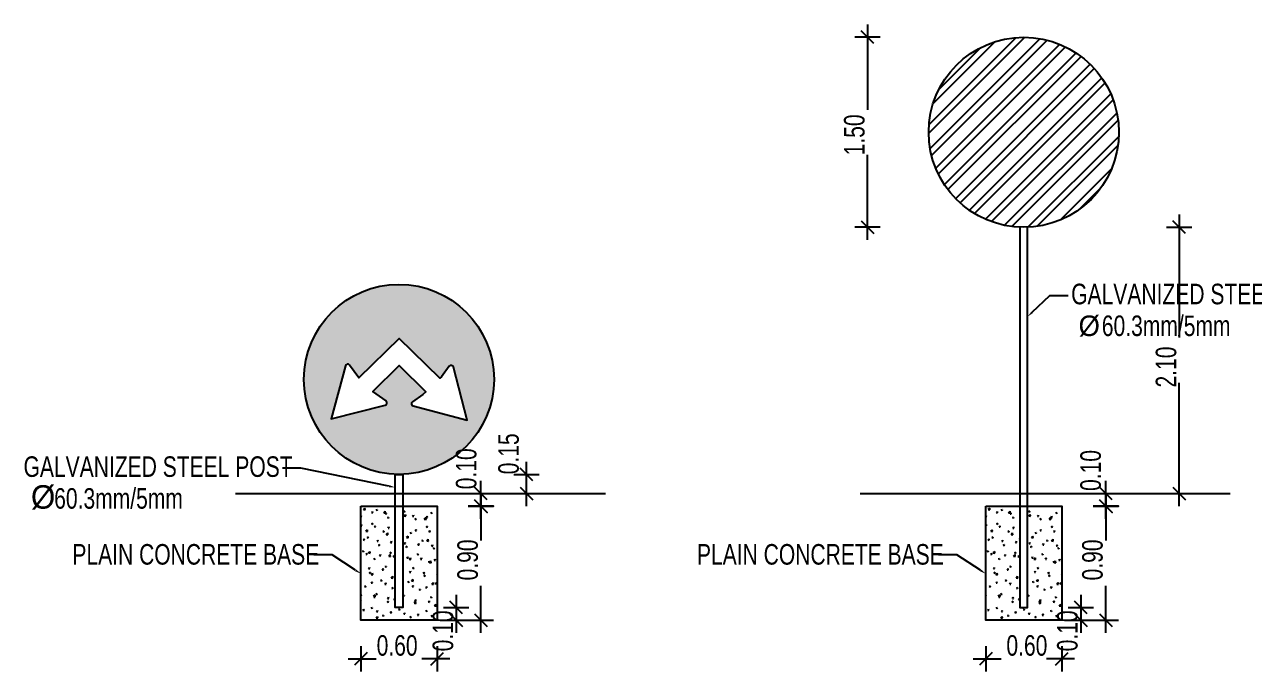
# Model space of a CAD drawing. Header units: metres. Extents: x 427982 to 431722, y 2905273 to 2906993.
# Drawn here: x 428336.4 to 428546, y 2905935.7 to 2906046 of the extents above; entities that cross this region are included whole.
import ezdxf
from ezdxf.lldxf.tags import DXFTag

# ---------------------------------------------------------------- set-up
doc = ezdxf.new("R2010")
doc.units = ezdxf.units.M
doc.layers.add('TI-DETAILS', color=7, linetype='Continuous')
doc.styles.add('DIM', font='simplex.shx')
doc.styles.add('JEREC', font='swisscl.ttf')
doc.styles.add('MtXpl_AngsanaUPC', font='')
doc.styles.get('MtXpl_AngsanaUPC').set_extended_font_data('AngsanaUPC')
tags = doc.linetypes.add('TI-LE', pattern='A,66.702581,-0.059557,["L.E",DIM,S=1,R=0,X=0,Y=-0.439865],-2.345205,61.327337', length=130.43468).pattern_tags.tags
tags[6] = DXFTag(74, 10)

msp = doc.modelspace()

# ---------------------------------------------------------------- hatches: boundary and pattern name
at = {"layer": 'TI-DETAILS', "linetype": 'TI-LE'}
h = msp.add_hatch(color=5, dxfattribs=at)
h.dxf.hatch_style = 1
h.paths.add_polyline_path([(428384.006, 2905985.536, 1), (428416.391, 2905985.536, 1)])
edge = h.paths.add_edge_path(flags=16)
edge.add_arc((428397.756, 2905981.525), 0.399, 284.69532, 414.21495)
edge.add_line((428397.989, 2905981.848), (428395.723, 2905983.481))
edge.add_line((428395.723, 2905983.481), (428400.213, 2905987.884))
edge.add_line((428400.213, 2905987.884), (428404.759, 2905983.427))
edge.add_line((428404.759, 2905983.427), (428404.28, 2905982.971))
edge.add_line((428404.28, 2905982.971), (428402.479, 2905981.706))
edge.add_arc((428402.708, 2905981.379), 0.399, 125.07714, 254.59677)
edge.add_line((428402.602, 2905980.995), (428411.789, 2905978.553))
edge.add_line((428411.789, 2905978.553), (428409.473, 2905987.615))
edge.add_arc((428409.085, 2905987.52), 0.399, 13.75282, 143.27244)
edge.add_line((428408.766, 2905987.759), (428407.44, 2905985.981))
edge.add_line((428407.44, 2905985.981), (428407.158, 2905985.713))
edge.add_line((428407.158, 2905985.713), (428400.213, 2905992.523))
edge.add_line((428400.213, 2905992.523), (428393.36, 2905985.802))
edge.add_line((428393.36, 2905985.802), (428391.777, 2905987.979))
edge.add_arc((428391.455, 2905987.744), 0.399, 36.01964, 165.53927)
edge.add_line((428391.068, 2905987.844), (428388.641, 2905978.811))
edge.add_line((428388.641, 2905978.811), (428397.857, 2905981.139))

# ---------------------------------------------------------------- linework, layer by layer
at = {"layer": 'TI-DETAILS', "color": 7}
for p, q in [((428480.051, 2906046.016), (428480.051, 2906031.494)), ((428482.211, 2906043.856), (428477.891, 2906043.856)), ((428480.051, 2906009.31), (428480.051, 2906023.832)), ((428533.169, 2906013.623), (428533.169, 2905992.644)), ((428482.211, 2906011.47), (428477.891, 2906011.47)), ((428531.009, 2906011.463), (428535.329, 2906011.463)), ((428533.169, 2905963.943), (428533.169, 2905984.922)), ((428421.936, 2905963.943), (428421.936, 2905971.503)), ((428414.161, 2905961.783), (428414.161, 2905968.263)), ((428419.776, 2905969.343), (428424.096, 2905969.343)), ((428520.629, 2905961.783), (428520.629, 2905968.263)), ((428412.001, 2905966.103), (428416.321, 2905966.103)), ((428414.161, 2905966.103), (428414.161, 2905958.089)), ((428419.776, 2905966.103), (428424.096, 2905966.103)), ((428518.469, 2905966.103), (428522.789, 2905966.103)), ((428520.629, 2905966.103), (428520.629, 2905958.089)), ((428531.009, 2905966.103), (428535.329, 2905966.103)), ((428409.938, 2905948.823), (428409.938, 2905942.343)), ((428414.161, 2905942.343), (428414.161, 2905950.357)), ((428516.406, 2905948.823), (428516.406, 2905942.343)), ((428520.629, 2905942.343), (428520.629, 2905950.357)), ((428407.778, 2905946.663), (428412.098, 2905946.663)), ((428514.246, 2905946.663), (428518.566, 2905946.663)), ((428407.778, 2905944.503), (428412.098, 2905944.503)), ((428412.001, 2905944.503), (428416.321, 2905944.503)), ((428514.246, 2905944.503), (428518.566, 2905944.503)), ((428518.469, 2905944.503), (428522.789, 2905944.503)), ((428393.719, 2905940.068), (428393.719, 2905935.748)), ((428406.679, 2905940.068), (428406.679, 2905935.748)), ((428500.187, 2905940.068), (428500.187, 2905935.748)), ((428513.147, 2905940.068), (428513.147, 2905935.748)), ((428391.559, 2905937.908), (428396.333, 2905937.908)), ((428408.839, 2905937.908), (428404.064, 2905937.908)), ((428498.027, 2905937.908), (428502.801, 2905937.908)), ((428515.307, 2905937.908), (428510.532, 2905937.908))]:
    msp.add_line(p, q, dxfattribs=at)
at = {"layer": 'TI-DETAILS', "color": 0, "linetype": 'ByBlock', "lineweight": -2}
for p, q in [((428481.131, 2906042.776), (428478.971, 2906044.936)), ((428478.971, 2906012.55), (428481.131, 2906010.39)), ((428534.249, 2906010.383), (428532.089, 2906012.543)), ((428423.016, 2905968.263), (428420.856, 2905970.423)), ((428415.241, 2905965.023), (428413.081, 2905967.183)), ((428420.856, 2905967.183), (428423.016, 2905965.023)), ((428521.709, 2905965.023), (428519.549, 2905967.183)), ((428532.089, 2905967.183), (428534.249, 2905965.023)), ((428411.018, 2905945.583), (428408.858, 2905947.743)), ((428517.486, 2905945.583), (428515.326, 2905947.743)), ((428408.858, 2905945.583), (428411.018, 2905943.423)), ((428413.081, 2905945.583), (428415.241, 2905943.423)), ((428515.326, 2905945.583), (428517.486, 2905943.423)), ((428519.549, 2905945.583), (428521.709, 2905943.423)), ((428394.799, 2905938.988), (428392.639, 2905936.828)), ((428405.599, 2905936.828), (428407.759, 2905938.988)), ((428501.267, 2905938.988), (428499.107, 2905936.828)), ((428512.067, 2905936.828), (428514.227, 2905938.988))]:
    msp.add_line(p, q, dxfattribs=at)
at = {"layer": 'TI-DETAILS', "color": 2, "linetype": 'Continuous'}
for p, q in [((428490.467, 2906027.505), (428506.825, 2906043.862)), ((428490.521, 2906028.99), (428505.34, 2906043.809)), ((428490.707, 2906024.881), (428509.449, 2906043.622)), ((428490.959, 2906023.7), (428510.629, 2906043.371)), ((428491.223, 2906032.556), (428501.774, 2906043.106)), ((428491.667, 2906021.544), (428512.785, 2906042.663)), ((428492.109, 2906020.555), (428513.775, 2906042.22)), ((428492.211, 2906034.976), (428499.354, 2906042.119)), ((428493.15, 2906018.733), (428515.597, 2906041.179)), ((428493.744, 2906017.894), (428516.436, 2906040.586)), ((428495.067, 2906016.354), (428517.976, 2906039.262)), ((428495.797, 2906015.651), (428518.678, 2906038.533)), ((428497.391, 2906014.381), (428519.948, 2906036.939)), ((428498.258, 2906013.816), (428520.513, 2906036.072)), ((428500.141, 2906012.836), (428521.494, 2906034.189)), ((428501.163, 2906012.426), (428521.903, 2906033.166)), ((428503.397, 2906011.796), (428522.533, 2906030.933)), ((428504.625, 2906011.592), (428522.737, 2906029.705)), ((428507.375, 2906011.479), (428522.851, 2906026.955)), ((428508.953, 2906011.625), (428522.704, 2906025.376)), ((428512.904, 2906012.712), (428521.618, 2906021.426)), ((428516.16, 2906014.536), (428519.793, 2906018.169)), ((428394.14, 2905963.325), (428394.428, 2905963.28)), ((428394.142, 2905963.326), (428394.394, 2905963.589)), ((428394.428, 2905963.28), (428394.393, 2905963.588)), ((428396.327, 2905963.277), (428396.554, 2905963.364)), ((428396.327, 2905963.277), (428396.489, 2905963.168)), ((428396.489, 2905963.168), (428396.554, 2905963.364)), ((428500.608, 2905963.325), (428500.896, 2905963.28)), ((428500.609, 2905963.326), (428500.862, 2905963.589)), ((428500.896, 2905963.28), (428500.86, 2905963.588)), ((428502.795, 2905963.277), (428503.022, 2905963.364)), ((428502.795, 2905963.277), (428502.956, 2905963.168)), ((428502.956, 2905963.168), (428503.022, 2905963.364)), ((428393.719, 2905962.276), (428393.832, 2905962.319)), ((428393.719, 2905962.155), (428393.766, 2905962.123)), ((428393.766, 2905962.123), (428393.832, 2905962.319)), ((428395.553, 2905962.827), (428395.709, 2905963.013)), ((428395.553, 2905962.827), (428395.747, 2905962.81)), ((428395.747, 2905962.81), (428395.709, 2905963.013)), ((428397.598, 2905962.788), (428397.886, 2905962.744)), ((428397.599, 2905962.79), (428397.852, 2905963.053)), ((428397.886, 2905962.744), (428397.85, 2905963.051)), ((428397.877, 2905962.624), (428398.033, 2905962.81)), ((428397.877, 2905962.624), (428398.071, 2905962.607)), ((428398.071, 2905962.607), (428398.033, 2905962.81)), ((428398.261, 2905961.972), (428398.488, 2905962.06)), ((428398.261, 2905961.972), (428398.423, 2905961.864)), ((428398.422, 2905961.864), (428398.488, 2905962.06)), ((428400.984, 2905963.017), (428401.211, 2905963.105)), ((428400.984, 2905963.017), (428401.145, 2905962.909)), ((428401.056, 2905962.252), (428401.344, 2905962.207)), ((428401.057, 2905962.254), (428401.31, 2905962.517)), ((428401.145, 2905962.909), (428401.211, 2905963.105)), ((428401.344, 2905962.207), (428401.308, 2905962.515)), ((428402.525, 2905962.217), (428402.681, 2905962.403)), ((428402.525, 2905962.217), (428402.719, 2905962.2)), ((428402.719, 2905962.2), (428402.681, 2905962.403)), ((428402.918, 2905961.713), (428403.145, 2905961.8)), ((428402.918, 2905961.713), (428403.079, 2905961.604)), ((428403.079, 2905961.604), (428403.144, 2905961.8)), ((428404.514, 2905961.716), (428404.802, 2905961.671)), ((428404.515, 2905961.717), (428404.768, 2905961.98)), ((428404.802, 2905961.671), (428404.766, 2905961.979)), ((428404.849, 2905962.014), (428405.005, 2905962.2)), ((428404.849, 2905962.014), (428405.043, 2905961.997)), ((428405.043, 2905961.997), (428405.005, 2905962.2)), ((428405.64, 2905962.758), (428405.867, 2905962.845)), ((428405.64, 2905962.758), (428405.801, 2905962.649)), ((428405.801, 2905962.649), (428405.867, 2905962.845)), ((428500.187, 2905962.276), (428500.3, 2905962.319)), ((428500.187, 2905962.155), (428500.234, 2905962.123)), ((428500.234, 2905962.123), (428500.3, 2905962.319)), ((428502.021, 2905962.827), (428502.177, 2905963.013)), ((428502.021, 2905962.827), (428502.215, 2905962.81)), ((428502.215, 2905962.81), (428502.177, 2905963.013)), ((428504.066, 2905962.788), (428504.354, 2905962.744)), ((428504.067, 2905962.79), (428504.32, 2905963.053)), ((428504.354, 2905962.744), (428504.318, 2905963.051)), ((428504.345, 2905962.624), (428504.501, 2905962.81)), ((428504.345, 2905962.624), (428504.539, 2905962.607)), ((428504.539, 2905962.607), (428504.501, 2905962.81)), ((428504.729, 2905961.972), (428504.956, 2905962.06)), ((428504.729, 2905961.972), (428504.89, 2905961.864)), ((428504.89, 2905961.864), (428504.956, 2905962.06)), ((428507.452, 2905963.017), (428507.678, 2905963.105)), ((428507.452, 2905963.017), (428507.613, 2905962.909)), ((428507.524, 2905962.252), (428507.812, 2905962.207)), ((428507.525, 2905962.254), (428507.778, 2905962.517)), ((428507.613, 2905962.909), (428507.678, 2905963.105)), ((428507.812, 2905962.207), (428507.776, 2905962.515)), ((428508.993, 2905962.217), (428509.149, 2905962.403)), ((428508.993, 2905962.217), (428509.187, 2905962.2)), ((428509.187, 2905962.2), (428509.149, 2905962.403)), ((428509.386, 2905961.713), (428509.612, 2905961.8)), ((428509.386, 2905961.713), (428509.547, 2905961.604)), ((428509.547, 2905961.604), (428509.612, 2905961.8)), ((428510.982, 2905961.716), (428511.27, 2905961.671)), ((428510.983, 2905961.717), (428511.235, 2905961.98)), ((428511.27, 2905961.671), (428511.234, 2905961.979)), ((428511.317, 2905962.014), (428511.473, 2905962.2)), ((428511.317, 2905962.014), (428511.511, 2905961.997)), ((428511.51, 2905961.997), (428511.473, 2905962.2)), ((428512.108, 2905962.758), (428512.335, 2905962.845)), ((428512.108, 2905962.758), (428512.269, 2905962.649)), ((428512.269, 2905962.649), (428512.335, 2905962.845)), ((428393.719, 2905960.641), (428393.835, 2905960.78)), ((428393.719, 2905960.59), (428393.873, 2905960.576)), ((428393.873, 2905960.576), (428393.835, 2905960.779)), ((428394.57, 2905959.632), (428394.858, 2905959.588)), ((428394.571, 2905959.634), (428394.823, 2905959.897)), ((428394.858, 2905959.588), (428394.822, 2905959.895)), ((428395.539, 2905960.927), (428395.766, 2905961.015)), ((428395.539, 2905960.927), (428395.7, 2905960.819)), ((428395.7, 2905960.819), (428395.766, 2905961.015)), ((428396.003, 2905960.39), (428396.159, 2905960.576)), ((428396.003, 2905960.39), (428396.197, 2905960.373)), ((428396.196, 2905960.373), (428396.159, 2905960.576)), ((428397.473, 2905959.623), (428397.7, 2905959.71)), ((428397.473, 2905959.623), (428397.634, 2905959.514)), ((428397.634, 2905959.514), (428397.7, 2905959.71)), ((428398.028, 2905959.096), (428398.316, 2905959.051)), ((428398.029, 2905959.097), (428398.281, 2905959.36)), ((428398.316, 2905959.051), (428398.28, 2905959.359)), ((428398.327, 2905960.187), (428398.483, 2905960.373)), ((428398.327, 2905960.187), (428398.52, 2905960.17)), ((428398.52, 2905960.17), (428398.483, 2905960.373)), ((428402.129, 2905959.363), (428402.356, 2905959.451)), ((428402.129, 2905959.363), (428402.291, 2905959.255)), ((428402.29, 2905959.255), (428402.356, 2905959.451)), ((428402.975, 2905959.78), (428403.131, 2905959.966)), ((428402.975, 2905959.78), (428403.168, 2905959.763)), ((428403.168, 2905959.763), (428403.131, 2905959.966)), ((428404.852, 2905960.408), (428405.079, 2905960.496)), ((428404.852, 2905960.408), (428405.013, 2905960.3)), ((428405.013, 2905960.3), (428405.078, 2905960.496)), ((428405.299, 2905959.577), (428405.455, 2905959.763)), ((428405.299, 2905959.577), (428405.492, 2905959.56)), ((428405.492, 2905959.56), (428405.455, 2905959.763)), ((428500.187, 2905960.641), (428500.303, 2905960.78)), ((428500.187, 2905960.59), (428500.34, 2905960.576)), ((428500.34, 2905960.576), (428500.303, 2905960.779)), ((428501.038, 2905959.632), (428501.326, 2905959.588)), ((428501.039, 2905959.634), (428501.291, 2905959.897)), ((428501.326, 2905959.588), (428501.29, 2905959.895)), ((428502.007, 2905960.927), (428502.234, 2905961.015)), ((428502.007, 2905960.927), (428502.168, 2905960.819)), ((428502.168, 2905960.819), (428502.234, 2905961.015)), ((428502.471, 2905960.39), (428502.627, 2905960.576)), ((428502.471, 2905960.39), (428502.664, 2905960.373)), ((428502.664, 2905960.373), (428502.627, 2905960.576)), ((428503.941, 2905959.623), (428504.168, 2905959.71)), ((428503.941, 2905959.623), (428504.102, 2905959.514)), ((428504.102, 2905959.514), (428504.168, 2905959.71)), ((428504.496, 2905959.096), (428504.784, 2905959.051)), ((428504.497, 2905959.097), (428504.749, 2905959.36)), ((428504.784, 2905959.051), (428504.748, 2905959.359)), ((428504.795, 2905960.187), (428504.951, 2905960.373)), ((428504.795, 2905960.187), (428504.988, 2905960.17)), ((428504.988, 2905960.17), (428504.951, 2905960.373)), ((428508.597, 2905959.363), (428508.824, 2905959.451)), ((428508.597, 2905959.363), (428508.758, 2905959.255)), ((428508.758, 2905959.255), (428508.824, 2905959.451)), ((428509.442, 2905959.78), (428509.599, 2905959.966)), ((428509.442, 2905959.78), (428509.636, 2905959.763)), ((428509.636, 2905959.763), (428509.599, 2905959.966)), ((428511.32, 2905960.408), (428511.546, 2905960.496)), ((428511.32, 2905960.408), (428511.481, 2905960.3)), ((428511.481, 2905960.3), (428511.546, 2905960.496)), ((428511.766, 2905959.577), (428511.923, 2905959.763)), ((428511.766, 2905959.577), (428511.96, 2905959.56)), ((428511.96, 2905959.56), (428511.923, 2905959.763)), ((428394.128, 2905958.156), (428394.285, 2905958.342)), ((428394.128, 2905958.156), (428394.322, 2905958.139)), ((428394.322, 2905958.139), (428394.285, 2905958.342)), ((428394.751, 2905958.578), (428394.978, 2905958.665)), ((428394.751, 2905958.578), (428394.912, 2905958.469)), ((428394.912, 2905958.469), (428394.978, 2905958.665)), ((428396.452, 2905957.953), (428396.609, 2905958.139)), ((428396.452, 2905957.953), (428396.646, 2905957.936)), ((428396.646, 2905957.936), (428396.609, 2905958.139)), ((428396.685, 2905957.273), (428396.912, 2905957.361)), ((428396.685, 2905957.273), (428396.846, 2905957.165)), ((428396.846, 2905957.165), (428396.911, 2905957.361)), ((428398.776, 2905957.75), (428398.933, 2905957.936)), ((428398.776, 2905957.75), (428398.97, 2905957.733)), ((428398.97, 2905957.733), (428398.932, 2905957.936)), ((428399.407, 2905958.318), (428399.551, 2905958.374)), ((428399.407, 2905958.318), (428399.551, 2905958.222)), ((428401.1, 2905957.546), (428401.256, 2905957.733)), ((428401.1, 2905957.546), (428401.294, 2905957.529)), ((428401.294, 2905957.529), (428401.256, 2905957.732)), ((428401.341, 2905957.014), (428401.568, 2905957.101)), ((428401.341, 2905957.014), (428401.502, 2905956.905)), ((428401.485, 2905958.56), (428401.774, 2905958.515)), ((428401.487, 2905958.561), (428401.739, 2905958.824)), ((428401.502, 2905956.905), (428401.568, 2905957.101)), ((428401.774, 2905958.515), (428401.738, 2905958.823)), ((428403.424, 2905957.343), (428403.58, 2905957.529)), ((428403.424, 2905957.343), (428403.618, 2905957.326)), ((428403.618, 2905957.326), (428403.58, 2905957.529)), ((428404.063, 2905958.059), (428404.29, 2905958.146)), ((428404.063, 2905958.059), (428404.224, 2905957.95)), ((428404.224, 2905957.95), (428404.29, 2905958.146)), ((428404.943, 2905958.023), (428405.232, 2905957.979)), ((428404.945, 2905958.025), (428405.197, 2905958.288)), ((428405.231, 2905957.979), (428405.196, 2905958.286)), ((428405.748, 2905957.14), (428405.904, 2905957.326)), ((428405.748, 2905957.14), (428405.942, 2905957.123)), ((428405.942, 2905957.123), (428405.904, 2905957.326)), ((428500.596, 2905958.156), (428500.753, 2905958.342)), ((428500.596, 2905958.156), (428500.79, 2905958.139)), ((428500.79, 2905958.139), (428500.753, 2905958.342)), ((428501.219, 2905958.578), (428501.445, 2905958.665)), ((428501.219, 2905958.578), (428501.38, 2905958.469)), ((428501.38, 2905958.469), (428501.445, 2905958.665)), ((428502.92, 2905957.953), (428503.076, 2905958.139)), ((428502.92, 2905957.953), (428503.114, 2905957.936)), ((428503.114, 2905957.936), (428503.076, 2905958.139)), ((428503.153, 2905957.273), (428503.379, 2905957.361)), ((428503.153, 2905957.273), (428503.314, 2905957.165)), ((428503.314, 2905957.165), (428503.379, 2905957.361)), ((428505.244, 2905957.75), (428505.4, 2905957.936)), ((428505.244, 2905957.75), (428505.438, 2905957.733)), ((428505.438, 2905957.733), (428505.4, 2905957.936)), ((428505.875, 2905958.318), (428506.019, 2905958.374)), ((428505.875, 2905958.318), (428506.019, 2905958.222)), ((428507.568, 2905957.546), (428507.724, 2905957.733)), ((428507.568, 2905957.546), (428507.762, 2905957.529)), ((428507.762, 2905957.529), (428507.724, 2905957.732)), ((428507.809, 2905957.014), (428508.036, 2905957.101)), ((428507.809, 2905957.014), (428507.97, 2905956.905)), ((428507.953, 2905958.56), (428508.242, 2905958.515)), ((428507.955, 2905958.561), (428508.207, 2905958.824)), ((428507.97, 2905956.905), (428508.036, 2905957.101)), ((428508.242, 2905958.515), (428508.206, 2905958.823)), ((428509.892, 2905957.343), (428510.048, 2905957.529)), ((428509.892, 2905957.343), (428510.086, 2905957.326)), ((428510.086, 2905957.326), (428510.048, 2905957.529)), ((428510.531, 2905958.059), (428510.758, 2905958.146)), ((428510.531, 2905958.059), (428510.692, 2905957.95)), ((428510.692, 2905957.95), (428510.758, 2905958.146)), ((428511.411, 2905958.023), (428511.699, 2905957.979)), ((428511.413, 2905958.025), (428511.665, 2905958.288)), ((428511.699, 2905957.979), (428511.664, 2905958.286)), ((428512.216, 2905957.14), (428512.372, 2905957.326)), ((428512.216, 2905957.14), (428512.41, 2905957.123)), ((428512.41, 2905957.123), (428512.372, 2905957.326)), ((428393.962, 2905956.228), (428394.189, 2905956.316)), ((428393.962, 2905956.228), (428394.124, 2905956.12)), ((428394.123, 2905956.12), (428394.189, 2905956.316)), ((428394.578, 2905955.719), (428394.734, 2905955.905)), ((428394.578, 2905955.719), (428394.772, 2905955.702)), ((428394.772, 2905955.702), (428394.734, 2905955.905)), ((428394.999, 2905955.94), (428395.287, 2905955.895)), ((428395.001, 2905955.941), (428395.253, 2905956.204)), ((428395.287, 2905955.895), (428395.252, 2905956.203)), ((428395.896, 2905954.924), (428396.123, 2905955.011)), ((428395.896, 2905954.924), (428396.058, 2905954.815)), ((428396.057, 2905954.815), (428396.123, 2905955.011)), ((428396.902, 2905955.516), (428397.058, 2905955.702)), ((428396.902, 2905955.516), (428397.096, 2905955.499)), ((428397.096, 2905955.499), (428397.058, 2905955.702)), ((428398.457, 2905955.404), (428398.745, 2905955.359)), ((428398.459, 2905955.405), (428398.711, 2905955.668)), ((428398.619, 2905955.969), (428398.846, 2905956.056)), ((428398.619, 2905955.969), (428398.78, 2905955.86)), ((428398.745, 2905955.359), (428398.71, 2905955.667)), ((428398.78, 2905955.86), (428398.845, 2905956.056)), ((428399.226, 2905955.313), (428399.382, 2905955.499)), ((428399.226, 2905955.313), (428399.42, 2905955.296)), ((428399.419, 2905955.296), (428399.382, 2905955.499)), ((428401.55, 2905955.109), (428401.706, 2905955.295)), ((428401.55, 2905955.109), (428401.743, 2905955.092)), ((428401.743, 2905955.092), (428401.706, 2905955.295)), ((428401.916, 2905954.869), (428402.169, 2905955.132)), ((428402.203, 2905954.823), (428402.167, 2905955.13)), ((428403.275, 2905955.71), (428403.502, 2905955.797)), ((428403.275, 2905955.71), (428403.436, 2905955.601)), ((428403.436, 2905955.601), (428403.502, 2905955.797)), ((428403.874, 2905954.906), (428404.03, 2905955.092)), ((428403.874, 2905954.906), (428404.067, 2905954.889)), ((428404.067, 2905954.889), (428404.03, 2905955.092)), ((428405.997, 2905956.755), (428406.224, 2905956.842)), ((428405.997, 2905956.755), (428406.158, 2905956.646)), ((428406.158, 2905956.646), (428406.224, 2905956.842)), ((428500.43, 2905956.228), (428500.657, 2905956.316)), ((428500.43, 2905956.228), (428500.591, 2905956.12)), ((428500.591, 2905956.12), (428500.657, 2905956.316)), ((428501.046, 2905955.719), (428501.202, 2905955.905)), ((428501.046, 2905955.719), (428501.24, 2905955.702)), ((428501.24, 2905955.702), (428501.202, 2905955.905)), ((428501.467, 2905955.94), (428501.755, 2905955.895)), ((428501.469, 2905955.941), (428501.721, 2905956.204)), ((428501.755, 2905955.895), (428501.72, 2905956.203)), ((428502.364, 2905954.924), (428502.591, 2905955.011)), ((428502.364, 2905954.924), (428502.525, 2905954.815)), ((428502.525, 2905954.815), (428502.591, 2905955.011)), ((428503.37, 2905955.516), (428503.526, 2905955.702)), ((428503.37, 2905955.516), (428503.563, 2905955.499)), ((428503.563, 2905955.499), (428503.526, 2905955.702)), ((428504.925, 2905955.404), (428505.213, 2905955.359)), ((428504.926, 2905955.405), (428505.179, 2905955.668)), ((428505.087, 2905955.969), (428505.313, 2905956.056)), ((428505.087, 2905955.969), (428505.248, 2905955.86)), ((428505.213, 2905955.359), (428505.177, 2905955.667)), ((428505.248, 2905955.86), (428505.313, 2905956.056)), ((428505.694, 2905955.313), (428505.85, 2905955.499)), ((428505.694, 2905955.313), (428505.887, 2905955.296)), ((428505.887, 2905955.296), (428505.85, 2905955.499)), ((428508.018, 2905955.109), (428508.174, 2905955.295)), ((428508.018, 2905955.109), (428508.211, 2905955.092)), ((428508.211, 2905955.092), (428508.174, 2905955.295)), ((428508.384, 2905954.869), (428508.637, 2905955.132)), ((428508.671, 2905954.823), (428508.635, 2905955.13)), ((428509.743, 2905955.71), (428509.97, 2905955.797)), ((428509.743, 2905955.71), (428509.904, 2905955.601)), ((428509.904, 2905955.601), (428509.97, 2905955.797)), ((428510.342, 2905954.906), (428510.498, 2905955.092)), ((428510.342, 2905954.906), (428510.535, 2905954.889)), ((428510.535, 2905954.889), (428510.498, 2905955.092)), ((428512.465, 2905956.755), (428512.692, 2905956.842)), ((428512.465, 2905956.755), (428512.626, 2905956.646)), ((428512.626, 2905956.646), (428512.692, 2905956.842)), ((428395.028, 2905953.282), (428395.184, 2905953.468)), ((428395.028, 2905953.282), (428395.221, 2905953.265)), ((428395.221, 2905953.265), (428395.184, 2905953.468)), ((428397.352, 2905953.079), (428397.508, 2905953.265)), ((428397.352, 2905953.079), (428397.545, 2905953.062)), ((428397.545, 2905953.062), (428397.508, 2905953.265)), ((428397.83, 2905953.62), (428398.057, 2905953.707)), ((428397.83, 2905953.62), (428397.991, 2905953.511)), ((428397.991, 2905953.511), (428398.057, 2905953.707)), ((428401.915, 2905954.867), (428402.203, 2905954.823)), ((428401.999, 2905952.672), (428402.156, 2905952.858)), ((428402.193, 2905952.655), (428402.156, 2905952.858)), ((428402.487, 2905953.36), (428402.713, 2905953.447)), ((428402.487, 2905953.36), (428402.648, 2905953.251)), ((428402.648, 2905953.251), (428402.713, 2905953.447)), ((428405.209, 2905954.405), (428405.436, 2905954.492)), ((428405.209, 2905954.405), (428405.37, 2905954.296)), ((428405.37, 2905954.296), (428405.436, 2905954.492)), ((428405.373, 2905954.331), (428405.661, 2905954.286)), ((428405.374, 2905954.332), (428405.627, 2905954.595)), ((428405.661, 2905954.286), (428405.625, 2905954.594)), ((428406.198, 2905954.703), (428406.354, 2905954.889)), ((428406.198, 2905954.703), (428406.391, 2905954.686)), ((428406.391, 2905954.686), (428406.354, 2905954.889)), ((428501.495, 2905953.282), (428501.652, 2905953.468)), ((428501.495, 2905953.282), (428501.689, 2905953.265)), ((428501.689, 2905953.265), (428501.652, 2905953.468)), ((428503.819, 2905953.079), (428503.976, 2905953.265)), ((428503.819, 2905953.079), (428504.013, 2905953.062)), ((428504.013, 2905953.062), (428503.976, 2905953.265)), ((428504.298, 2905953.62), (428504.525, 2905953.707)), ((428504.298, 2905953.62), (428504.459, 2905953.511)), ((428504.459, 2905953.511), (428504.525, 2905953.707)), ((428508.383, 2905954.867), (428508.671, 2905954.823)), ((428508.467, 2905952.672), (428508.623, 2905952.858)), ((428508.661, 2905952.655), (428508.623, 2905952.858)), ((428508.955, 2905953.36), (428509.181, 2905953.447)), ((428508.955, 2905953.36), (428509.116, 2905953.251)), ((428509.116, 2905953.251), (428509.181, 2905953.447)), ((428511.677, 2905954.405), (428511.904, 2905954.492)), ((428511.677, 2905954.405), (428511.838, 2905954.296)), ((428511.838, 2905954.296), (428511.904, 2905954.492)), ((428511.841, 2905954.331), (428512.129, 2905954.286)), ((428511.842, 2905954.332), (428512.095, 2905954.595)), ((428512.129, 2905954.286), (428512.093, 2905954.594)), ((428512.666, 2905954.703), (428512.822, 2905954.889)), ((428512.666, 2905954.703), (428512.859, 2905954.686)), ((428512.859, 2905954.686), (428512.822, 2905954.889)), ((428395.108, 2905952.575), (428395.335, 2905952.662)), ((428395.108, 2905952.575), (428395.269, 2905952.466)), ((428395.269, 2905952.466), (428395.335, 2905952.662)), ((428395.429, 2905952.247), (428395.717, 2905952.203)), ((428395.43, 2905952.249), (428395.683, 2905952.512)), ((428395.477, 2905950.845), (428395.633, 2905951.031)), ((428395.477, 2905950.845), (428395.671, 2905950.828)), ((428395.671, 2905950.828), (428395.633, 2905951.031)), ((428395.717, 2905952.203), (428395.681, 2905952.51)), ((428397.042, 2905951.27), (428397.269, 2905951.357)), ((428397.042, 2905951.27), (428397.203, 2905951.161)), ((428397.203, 2905951.161), (428397.269, 2905951.357)), ((428397.801, 2905950.642), (428397.957, 2905950.828)), ((428397.995, 2905950.625), (428397.957, 2905950.828)), ((428398.887, 2905951.711), (428399.175, 2905951.666)), ((428398.888, 2905951.713), (428399.14, 2905951.976)), ((428399.175, 2905951.666), (428399.139, 2905951.974)), ((428401.698, 2905951.011), (428401.925, 2905951.098)), ((428401.698, 2905951.011), (428401.859, 2905950.902)), ((428401.859, 2905950.902), (428401.925, 2905951.098)), ((428401.999, 2905952.672), (428402.193, 2905952.655)), ((428402.345, 2905951.175), (428402.633, 2905951.13)), ((428402.346, 2905951.176), (428402.598, 2905951.439)), ((428402.633, 2905951.13), (428402.597, 2905951.438)), ((428404.323, 2905952.469), (428404.479, 2905952.655)), ((428404.323, 2905952.469), (428404.517, 2905952.452)), ((428404.421, 2905952.056), (428404.647, 2905952.143)), ((428404.421, 2905952.056), (428404.582, 2905951.947)), ((428404.517, 2905952.452), (428404.479, 2905952.655)), ((428404.582, 2905951.947), (428404.647, 2905952.143)), ((428405.804, 2905950.64), (428406.056, 2905950.903)), ((428406.091, 2905950.594), (428406.055, 2905950.902)), ((428406.355, 2905950.751), (428406.581, 2905950.838)), ((428406.355, 2905950.751), (428406.516, 2905950.642)), ((428406.516, 2905950.642), (428406.581, 2905950.838)), ((428406.647, 2905952.266), (428406.679, 2905952.303)), ((428406.647, 2905952.266), (428406.679, 2905952.263)), ((428501.576, 2905952.575), (428501.803, 2905952.662)), ((428501.576, 2905952.575), (428501.737, 2905952.466)), ((428501.737, 2905952.466), (428501.803, 2905952.662)), ((428501.897, 2905952.247), (428502.185, 2905952.203)), ((428501.898, 2905952.249), (428502.151, 2905952.512)), ((428501.945, 2905950.845), (428502.101, 2905951.031)), ((428501.945, 2905950.845), (428502.139, 2905950.828)), ((428502.139, 2905950.828), (428502.101, 2905951.031)), ((428502.185, 2905952.203), (428502.149, 2905952.51)), ((428503.51, 2905951.27), (428503.737, 2905951.357)), ((428503.51, 2905951.27), (428503.671, 2905951.161)), ((428503.671, 2905951.161), (428503.737, 2905951.357)), ((428504.269, 2905950.642), (428504.425, 2905950.828)), ((428504.463, 2905950.625), (428504.425, 2905950.828)), ((428505.355, 2905951.711), (428505.643, 2905951.666)), ((428505.356, 2905951.713), (428505.608, 2905951.976)), ((428505.643, 2905951.666), (428505.607, 2905951.974)), ((428508.166, 2905951.011), (428508.393, 2905951.098)), ((428508.166, 2905951.011), (428508.327, 2905950.902)), ((428508.327, 2905950.902), (428508.393, 2905951.098)), ((428508.467, 2905952.672), (428508.661, 2905952.655)), ((428508.812, 2905951.175), (428509.101, 2905951.13)), ((428508.814, 2905951.176), (428509.066, 2905951.439)), ((428509.101, 2905951.13), (428509.065, 2905951.438)), ((428510.791, 2905952.469), (428510.947, 2905952.655)), ((428510.791, 2905952.469), (428510.985, 2905952.452)), ((428510.888, 2905952.056), (428511.115, 2905952.143)), ((428510.888, 2905952.056), (428511.05, 2905951.947)), ((428510.985, 2905952.452), (428510.947, 2905952.655)), ((428511.05, 2905951.947), (428511.115, 2905952.143)), ((428512.272, 2905950.64), (428512.524, 2905950.903)), ((428512.558, 2905950.594), (428512.523, 2905950.902)), ((428512.822, 2905950.751), (428513.049, 2905950.838)), ((428512.822, 2905950.751), (428512.984, 2905950.642)), ((428512.984, 2905950.642), (428513.049, 2905950.838)), ((428513.115, 2905952.266), (428513.147, 2905952.303)), ((428513.115, 2905952.266), (428513.147, 2905952.263)), ((428393.719, 2905948.749), (428393.759, 2905948.797)), ((428393.796, 2905948.594), (428393.759, 2905948.797)), ((428394.32, 2905950.225), (428394.547, 2905950.312)), ((428394.32, 2905950.225), (428394.481, 2905950.116)), ((428394.481, 2905950.116), (428394.546, 2905950.312)), ((428395.86, 2905948.556), (428396.112, 2905948.819)), ((428396.147, 2905948.51), (428396.111, 2905948.818)), ((428396.254, 2905948.921), (428396.481, 2905949.008)), ((428396.254, 2905948.921), (428396.415, 2905948.812)), ((428396.415, 2905948.812), (428396.48, 2905949.008)), ((428397.801, 2905950.642), (428397.995, 2905950.625)), ((428398.976, 2905949.966), (428399.203, 2905950.053)), ((428398.976, 2905949.966), (428399.137, 2905949.857)), ((428399.137, 2905949.857), (428399.203, 2905950.053)), ((428400.91, 2905948.661), (428401.137, 2905948.748)), ((428400.91, 2905948.661), (428401.071, 2905948.552)), ((428401.071, 2905948.552), (428401.137, 2905948.748)), ((428402.449, 2905950.235), (428402.605, 2905950.421)), ((428402.449, 2905950.235), (428402.643, 2905950.218)), ((428402.643, 2905950.218), (428402.605, 2905950.421)), ((428403.632, 2905949.706), (428403.859, 2905949.793)), ((428403.632, 2905949.706), (428403.793, 2905949.597)), ((428403.793, 2905949.597), (428403.859, 2905949.793)), ((428404.773, 2905950.032), (428404.929, 2905950.218)), ((428404.773, 2905950.032), (428404.966, 2905950.015)), ((428404.966, 2905950.015), (428404.929, 2905950.218)), ((428405.802, 2905950.639), (428406.091, 2905950.594)), ((428500.187, 2905948.749), (428500.227, 2905948.797)), ((428500.264, 2905948.594), (428500.227, 2905948.797)), ((428500.788, 2905950.225), (428501.014, 2905950.312)), ((428500.788, 2905950.225), (428500.949, 2905950.116)), ((428500.949, 2905950.116), (428501.014, 2905950.312)), ((428502.328, 2905948.556), (428502.58, 2905948.819)), ((428502.614, 2905948.51), (428502.579, 2905948.818)), ((428502.722, 2905948.921), (428502.948, 2905949.008)), ((428502.722, 2905948.921), (428502.883, 2905948.812)), ((428502.883, 2905948.812), (428502.948, 2905949.008)), ((428504.269, 2905950.642), (428504.463, 2905950.625)), ((428505.444, 2905949.966), (428505.671, 2905950.053)), ((428505.444, 2905949.966), (428505.605, 2905949.857)), ((428505.605, 2905949.857), (428505.671, 2905950.053)), ((428507.378, 2905948.661), (428507.605, 2905948.748)), ((428507.378, 2905948.661), (428507.539, 2905948.552)), ((428507.539, 2905948.552), (428507.605, 2905948.748)), ((428508.917, 2905950.235), (428509.073, 2905950.421)), ((428508.917, 2905950.235), (428509.11, 2905950.218)), ((428509.11, 2905950.218), (428509.073, 2905950.421)), ((428510.1, 2905949.706), (428510.327, 2905949.793)), ((428510.1, 2905949.706), (428510.261, 2905949.597)), ((428510.261, 2905949.597), (428510.327, 2905949.793)), ((428511.241, 2905950.032), (428511.397, 2905950.218)), ((428511.241, 2905950.032), (428511.434, 2905950.015)), ((428511.434, 2905950.015), (428511.397, 2905950.218)), ((428512.27, 2905950.639), (428512.559, 2905950.594)), ((428393.719, 2905948.601), (428393.796, 2905948.594)), ((428393.719, 2905947.947), (428393.758, 2905947.963)), ((428393.719, 2905947.845), (428393.758, 2905947.963)), ((428395.465, 2905946.571), (428395.692, 2905946.658)), ((428395.465, 2905946.571), (428395.626, 2905946.462)), ((428395.626, 2905946.462), (428395.692, 2905946.658)), ((428395.858, 2905948.555), (428396.147, 2905948.51)), ((428395.927, 2905948.408), (428396.083, 2905948.594)), ((428395.927, 2905948.408), (428396.12, 2905948.391)), ((428396.12, 2905948.391), (428396.083, 2905948.594)), ((428398.188, 2905947.616), (428398.414, 2905947.703)), ((428398.188, 2905947.616), (428398.349, 2905947.507)), ((428398.251, 2905948.205), (428398.407, 2905948.391)), ((428398.251, 2905948.205), (428398.444, 2905948.188)), ((428398.349, 2905947.507), (428398.414, 2905947.703)), ((428398.444, 2905948.188), (428398.407, 2905948.391)), ((428399.316, 2905948.019), (428399.551, 2905947.982)), ((428399.318, 2905948.02), (428399.551, 2905948.263)), ((428402.774, 2905947.482), (428403.062, 2905947.438)), ((428402.776, 2905947.484), (428403.028, 2905947.747)), ((428402.844, 2905947.357), (428403.071, 2905947.444)), ((428402.844, 2905947.357), (428403.005, 2905947.248)), ((428402.898, 2905947.798), (428403.055, 2905947.984)), ((428402.898, 2905947.798), (428403.092, 2905947.781)), ((428403.005, 2905947.248), (428403.071, 2905947.444)), ((428403.062, 2905947.438), (428403.027, 2905947.745)), ((428403.092, 2905947.781), (428403.055, 2905947.984)), ((428405.222, 2905947.595), (428405.379, 2905947.781)), ((428405.222, 2905947.595), (428405.416, 2905947.578)), ((428405.416, 2905947.578), (428405.379, 2905947.781)), ((428405.566, 2905948.402), (428405.793, 2905948.489)), ((428405.566, 2905948.402), (428405.727, 2905948.293)), ((428405.727, 2905948.293), (428405.793, 2905948.489)), ((428406.232, 2905946.946), (428406.52, 2905946.901)), ((428406.233, 2905946.948), (428406.486, 2905947.211)), ((428406.52, 2905946.901), (428406.484, 2905947.209)), ((428500.187, 2905948.601), (428500.264, 2905948.594)), ((428500.187, 2905947.947), (428500.226, 2905947.963)), ((428500.187, 2905947.845), (428500.226, 2905947.963)), ((428501.933, 2905946.571), (428502.16, 2905946.658)), ((428501.933, 2905946.571), (428502.094, 2905946.462)), ((428502.094, 2905946.462), (428502.16, 2905946.658)), ((428502.326, 2905948.555), (428502.614, 2905948.51)), ((428502.395, 2905948.408), (428502.551, 2905948.594)), ((428502.395, 2905948.408), (428502.588, 2905948.391)), ((428502.588, 2905948.391), (428502.551, 2905948.594)), ((428504.656, 2905947.616), (428504.882, 2905947.703)), ((428504.656, 2905947.616), (428504.817, 2905947.507)), ((428504.719, 2905948.205), (428504.875, 2905948.391)), ((428504.719, 2905948.205), (428504.912, 2905948.188)), ((428504.817, 2905947.507), (428504.882, 2905947.703)), ((428504.912, 2905948.188), (428504.875, 2905948.391)), ((428505.784, 2905948.019), (428506.019, 2905947.982)), ((428505.786, 2905948.02), (428506.019, 2905948.263)), ((428509.242, 2905947.482), (428509.53, 2905947.438)), ((428509.243, 2905947.484), (428509.496, 2905947.747)), ((428509.312, 2905947.357), (428509.539, 2905947.444)), ((428509.312, 2905947.357), (428509.473, 2905947.248)), ((428509.366, 2905947.798), (428509.523, 2905947.984)), ((428509.366, 2905947.798), (428509.56, 2905947.781)), ((428509.473, 2905947.248), (428509.539, 2905947.444)), ((428509.53, 2905947.438), (428509.494, 2905947.745)), ((428509.56, 2905947.781), (428509.523, 2905947.984)), ((428511.69, 2905947.595), (428511.846, 2905947.781)), ((428511.69, 2905947.595), (428511.884, 2905947.578)), ((428511.884, 2905947.578), (428511.846, 2905947.781)), ((428512.034, 2905948.402), (428512.261, 2905948.489)), ((428512.034, 2905948.402), (428512.195, 2905948.293)), ((428512.195, 2905948.293), (428512.261, 2905948.489)), ((428512.7, 2905946.946), (428512.988, 2905946.901)), ((428512.701, 2905946.948), (428512.954, 2905947.211)), ((428512.988, 2905946.901), (428512.952, 2905947.209)), ((428394.052, 2905946.174), (428394.209, 2905946.36)), ((428394.052, 2905946.174), (428394.246, 2905946.157)), ((428394.246, 2905946.157), (428394.208, 2905946.36)), ((428396.288, 2905944.863), (428396.576, 2905944.818)), ((428396.289, 2905944.864), (428396.542, 2905945.127)), ((428396.376, 2905945.971), (428396.532, 2905946.157)), ((428396.376, 2905945.971), (428396.57, 2905945.954)), ((428396.57, 2905945.954), (428396.532, 2905946.157)), ((428396.576, 2905944.818), (428396.54, 2905945.126)), ((428397.399, 2905945.267), (428397.626, 2905945.354)), ((428397.399, 2905945.267), (428397.56, 2905945.158)), ((428397.56, 2905945.158), (428397.626, 2905945.354)), ((428398.7, 2905945.767), (428398.856, 2905945.954)), ((428398.7, 2905945.767), (428398.894, 2905945.751)), ((428398.894, 2905945.75), (428398.856, 2905945.954)), ((428399.915, 2905944.503), (428400, 2905944.591)), ((428400.008, 2905944.503), (428399.998, 2905944.589)), ((428400.122, 2905946.312), (428400.348, 2905946.399)), ((428400.122, 2905946.312), (428400.283, 2905946.203)), ((428400.283, 2905946.203), (428400.348, 2905946.399)), ((428401.024, 2905945.564), (428401.18, 2905945.75)), ((428401.024, 2905945.564), (428401.218, 2905945.547)), ((428401.218, 2905945.547), (428401.18, 2905945.75)), ((428402.056, 2905945.007), (428402.282, 2905945.094)), ((428402.056, 2905945.007), (428402.217, 2905944.898)), ((428402.217, 2905944.898), (428402.282, 2905945.094)), ((428403.348, 2905945.361), (428403.504, 2905945.547)), ((428403.348, 2905945.361), (428403.542, 2905945.344)), ((428403.542, 2905945.344), (428403.504, 2905945.547)), ((428404.778, 2905946.052), (428405.005, 2905946.139)), ((428404.778, 2905946.052), (428404.939, 2905945.943)), ((428404.939, 2905945.943), (428405.005, 2905946.139)), ((428405.672, 2905945.158), (428405.828, 2905945.344)), ((428405.672, 2905945.158), (428405.866, 2905945.141)), ((428405.866, 2905945.14), (428405.828, 2905945.344)), ((428500.52, 2905946.174), (428500.676, 2905946.36)), ((428500.52, 2905946.174), (428500.714, 2905946.157)), ((428500.714, 2905946.157), (428500.676, 2905946.36)), ((428502.756, 2905944.863), (428503.044, 2905944.818)), ((428502.757, 2905944.864), (428503.01, 2905945.127)), ((428502.844, 2905945.971), (428503, 2905946.157)), ((428502.844, 2905945.971), (428503.038, 2905945.954)), ((428503.038, 2905945.954), (428503, 2905946.157)), ((428503.044, 2905944.818), (428503.008, 2905945.126)), ((428503.867, 2905945.267), (428504.094, 2905945.354)), ((428503.867, 2905945.267), (428504.028, 2905945.158)), ((428504.028, 2905945.158), (428504.094, 2905945.354)), ((428505.168, 2905945.767), (428505.324, 2905945.954)), ((428505.168, 2905945.767), (428505.362, 2905945.751)), ((428505.362, 2905945.75), (428505.324, 2905945.954)), ((428506.383, 2905944.503), (428506.467, 2905944.591)), ((428506.476, 2905944.503), (428506.466, 2905944.589)), ((428506.589, 2905946.312), (428506.816, 2905946.399)), ((428506.589, 2905946.312), (428506.751, 2905946.203)), ((428506.751, 2905946.203), (428506.816, 2905946.399)), ((428507.492, 2905945.564), (428507.648, 2905945.75)), ((428507.492, 2905945.564), (428507.686, 2905945.547)), ((428507.686, 2905945.547), (428507.648, 2905945.75)), ((428508.523, 2905945.007), (428508.75, 2905945.094)), ((428508.523, 2905945.007), (428508.685, 2905944.898)), ((428508.685, 2905944.898), (428508.75, 2905945.094)), ((428509.816, 2905945.361), (428509.972, 2905945.547)), ((428509.816, 2905945.361), (428510.01, 2905945.344)), ((428510.01, 2905945.344), (428509.972, 2905945.547)), ((428511.246, 2905946.052), (428511.473, 2905946.139)), ((428511.246, 2905946.052), (428511.407, 2905945.943)), ((428511.407, 2905945.943), (428511.473, 2905946.139)), ((428512.14, 2905945.158), (428512.296, 2905945.344)), ((428512.14, 2905945.158), (428512.333, 2905945.141)), ((428512.333, 2905945.14), (428512.296, 2905945.344))]:
    msp.add_line(p, q, dxfattribs=at)
at = {"layer": 'TI-DETAILS', "color": 7}
for points in [[(428506.019, 2906011.463), (428506.019, 2905966.103), (428506.019, 2905963.943), (428506.019, 2905946.663), (428507.315, 2905946.663), (428507.315, 2905963.943), (428507.315, 2905966.103), (428507.315, 2906011.463)], [(428372.339, 2905966.103), (428400.847, 2905966.103), (428435.394, 2905966.103)], [(428478.807, 2905966.103), (428507.315, 2905966.103), (428541.862, 2905966.103)]]:
    msp.add_lwpolyline(points, dxfattribs=at)
at = {"layer": 'TI-DETAILS', "color": 7, "linetype": 'ByBlock', "lineweight": -2}
for points in [[(428508.099, 2905996.976), (428511.112, 2905999.824), (428514.238, 2905999.824)], [(428398.492, 2905967.335), (428383.494, 2905970.397), (428380.369, 2905970.397)], [(428392.814, 2905952.985), (428388.799, 2905955.604), (428385.674, 2905955.604)], [(428499.282, 2905952.985), (428495.267, 2905955.604), (428492.142, 2905955.604)]]:
    msp.add_lwpolyline(points, dxfattribs=at)
at = {"layer": 'TI-DETAILS', "linetype": 'TI-LE'}
msp.add_lwpolyline([(428397.857, 2905981.139, 0.6341275), (428397.989, 2905981.848), (428395.723, 2905983.481), (428400.213, 2905987.884), (428404.759, 2905983.427), (428404.28, 2905982.971), (428402.479, 2905981.706, 0.6341275), (428402.602, 2905980.995), (428411.789, 2905978.553), (428409.473, 2905987.615, 0.6341275), (428408.766, 2905987.759), (428407.44, 2905985.981), (428407.158, 2905985.713), (428400.213, 2905992.523), (428393.36, 2905985.802), (428391.777, 2905987.979, 0.6341275), (428391.068, 2905987.844), (428388.641, 2905978.811)], format="xyb", close=True, dxfattribs=at)
at = {"layer": 'TI-DETAILS', "color": 7}
for points in [[(428399.551, 2905966.103), (428399.551, 2905969.343), (428400.847, 2905969.343), (428400.847, 2905966.103), (428400.847, 2905963.943), (428400.847, 2905946.663), (428399.551, 2905946.663), (428399.551, 2905963.943)], [(428393.719, 2905963.943), (428406.679, 2905963.943), (428406.679, 2905944.503), (428393.719, 2905944.503)], [(428412.001, 2905963.943), (428416.321, 2905963.943)], [(428500.187, 2905963.943), (428513.147, 2905963.943), (428513.147, 2905944.503), (428500.187, 2905944.503)], [(428518.469, 2905963.943), (428522.789, 2905963.943)]]:
    msp.add_lwpolyline(points, close=True, dxfattribs=at)
at = {"layer": 'TI-DETAILS', "color": 0, "linetype": 'ByBlock', "lineweight": -2}
for points in [[(428413.081, 2905965.023), (428415.241, 2905962.863)], [(428519.549, 2905965.023), (428521.709, 2905962.863)]]:
    msp.add_lwpolyline(points, close=True, dxfattribs=at)
at = {"layer": 'TI-DETAILS', "linetype": 'Continuous'}
msp.add_circle((428506.667, 2906027.663), 16.2, dxfattribs=at)
at = {"layer": 'TI-DETAILS', "linetype": 'TI-LE'}
msp.add_circle((428400.199, 2905985.536), 16.193, dxfattribs=at)
at = {"layer": 'TI-DETAILS', "color": 7}
for points in [[(428508.223, 2905996.845), (428507.315, 2905996.234), (428507.976, 2905997.106)], [(428398.529, 2905967.512), (428399.551, 2905967.119), (428398.456, 2905967.159)], [(428392.912, 2905953.136), (428393.719, 2905952.395), (428392.716, 2905952.835)], [(428499.38, 2905953.136), (428500.187, 2905952.395), (428499.184, 2905952.835)]]:
    msp.add_solid(points, dxfattribs=at)

# ---------------------------------------------------------------- texts
at = {"layer": 'TI-DETAILS', "color": 1, "style": 'JEREC'}
for s, p in [('1.50', (428479.53, 2906023.722)), ('2.10', (428532.648, 2905984.151)), ('0.15', (428420.614, 2905969.348)), ('0.10', (428413.395, 2905966.796)), ('0.10', (428519.798, 2905966.512)), ('0.90', (428413.64, 2905951.26)), ('0.90', (428520.108, 2905951.26)), ('0.10', (428409.429, 2905939.166)), ('0.10', (428515.833, 2905939.166))]:
    msp.add_text(s, height=3.5, rotation=90, dxfattribs=at).set_placement(p)
at = {"layer": 'TI-DETAILS', "color": 7}
for s, height, style, p in [('GALVANIZED STEEL POST', 3.5, 'JEREC', (428514.741, 2905998.336)), ('Ø', 3.5, 'MtXpl_AngsanaUPC', (428515.998, 2905992.919)), (' 60.3mm/5mm', 3.5, 'JEREC', (428518.968, 2905992.919)), ('GALVANIZED STEEL POST', 3.5, 'JEREC', (428336.218, 2905968.909)), ('Ø', 4, 'MtXpl_AngsanaUPC', (428337.475, 2905963.492)), (' 60.3mm/5mm', 3.5, 'JEREC', (428340.445, 2905963.492)), ('PLAIN CONCRETE BASE', 3.5, 'JEREC', (428344.545, 2905953.956)), ('PLAIN CONCRETE BASE', 3.5, 'JEREC', (428450.973, 2905953.956))]:
    msp.add_text(s, height=height, dxfattribs=dict(at, style=style)).set_placement(p)
at = {"layer": 'TI-DETAILS', "color": 1, "style": 'JEREC'}
for p in [(428396.39, 2905938.429), (428503.704, 2905938.429)]:
    msp.add_text('0.60', height=3.5, dxfattribs=at).set_placement(p)

doc.saveas('drawing.dxf')
